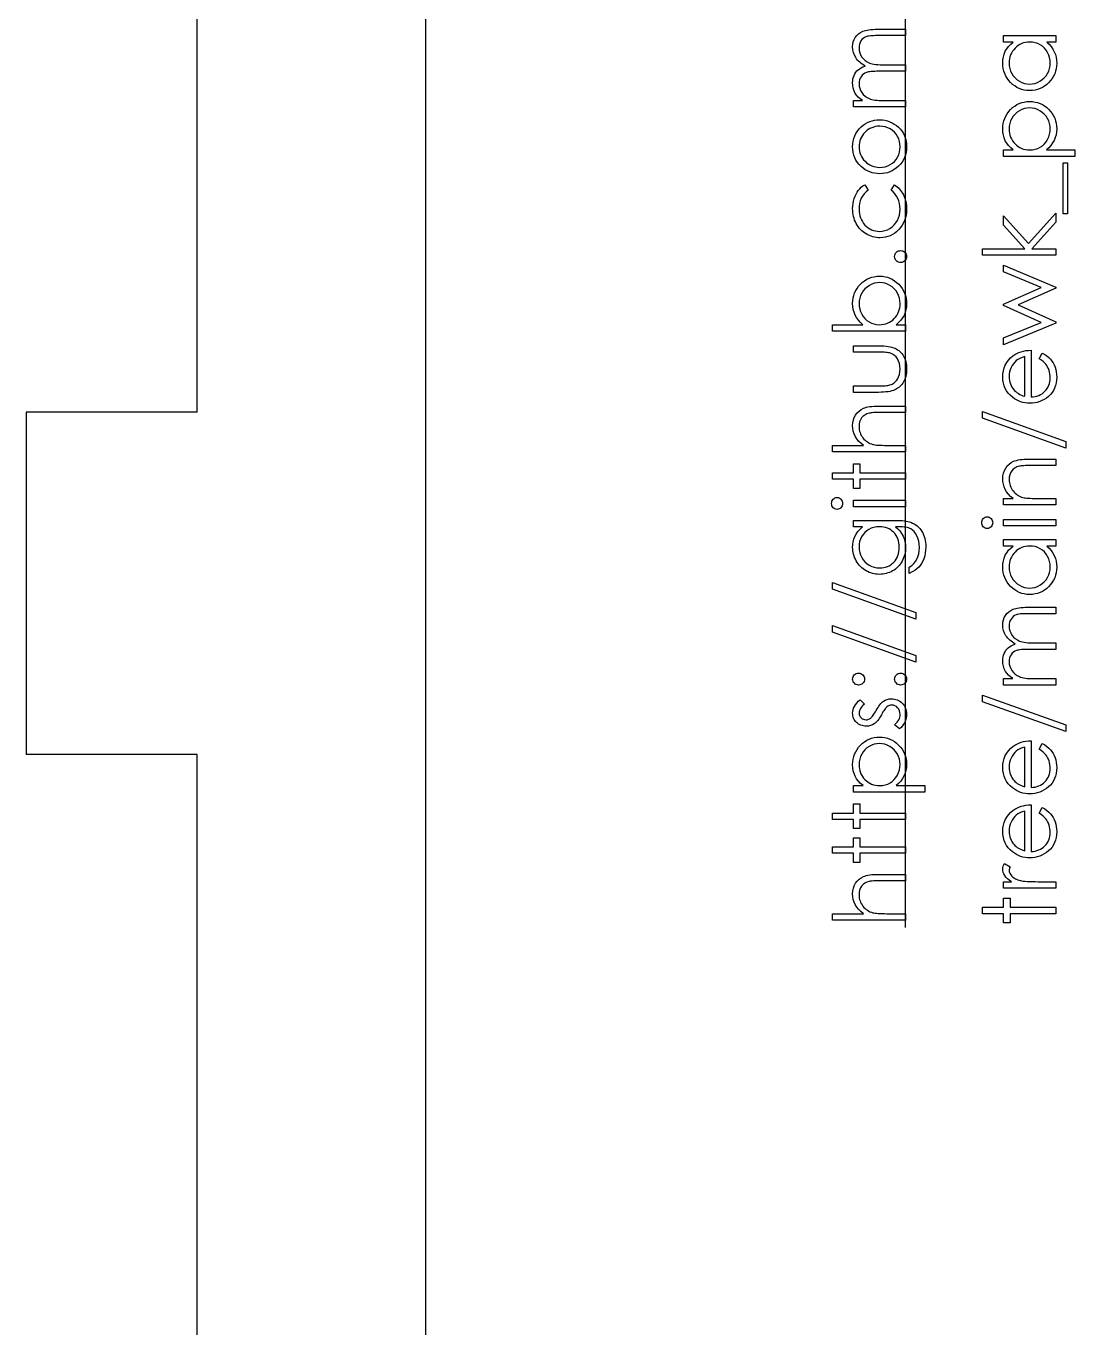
# Model space of a CAD drawing. Header units: millimetres. Extents: x -514 to -64, y 104 to 492.
# Drawn here: x -453.05 to -416.28, y 150.02 to 195.64 of the extents above; entities that cross this region are included whole.
import ezdxf

# ---------------------------------------------------------------- set-up
doc = ezdxf.new("R2010")
doc.units = ezdxf.units.MM

msp = doc.modelspace()

# ---------------------------------------------------------------- linework, layer by layer
at = {"color": 7, "linetype": 'Continuous', "lineweight": 25}
for p, q in [((-439.053, 364.395), (-439.053, 104.395)), ((-447.053, 182.109), (-447.053, 208.966)), ((-447.053, 182.109), (-453.053, 182.109)), ((-453.053, 182.109), (-453.053, 170.109)), ((-447.053, 170.109), (-453.053, 170.109)), ((-447.053, 143.252), (-447.053, 170.109))]:
    msp.add_line(p, q, dxfattribs=at)
at = {"color": 7, "linetype": 'Continuous'}
msp.add_line((-422.218, 164.056), (-422.218, 293.248), dxfattribs=at)
at = {"color": 7, "linetype": 'Continuous', "flags": 128}
for points in [[(-424.045, 192.806), (-424.045, 193.03), (-424.045, 193.03), (-423.728, 193.03), (-423.728, 193.03), (-423.81, 193.092), (-423.88, 193.155), (-423.938, 193.219), (-423.985, 193.283), (-423.985, 193.283), (-424.025, 193.374), (-424.054, 193.467), (-424.071, 193.562), (-424.077, 193.66), (-424.077, 193.66), (-424.074, 193.726), (-424.064, 193.79), (-424.048, 193.853), (-424.025, 193.913), (-423.996, 193.971), (-423.964, 194.023), (-423.927, 194.069), (-423.885, 194.11), (-423.837, 194.146), (-423.779, 194.181), (-423.713, 194.212), (-423.636, 194.241), (-423.636, 194.241), (-423.689, 194.272), (-423.738, 194.304), (-423.784, 194.338), (-423.826, 194.373), (-423.866, 194.411), (-423.902, 194.45), (-423.936, 194.491), (-423.965, 194.534), (-424.014, 194.623), (-424.049, 194.716), (-424.07, 194.812), (-424.077, 194.912), (-424.077, 194.912), (-424.071, 195.003), (-424.054, 195.089), (-424.024, 195.17), (-423.983, 195.245), (-423.931, 195.313), (-423.869, 195.371), (-423.798, 195.42), (-423.718, 195.46), (-423.673, 195.476), (-423.622, 195.49), (-423.566, 195.503), (-423.505, 195.513), (-423.439, 195.52), (-423.367, 195.526), (-423.29, 195.529), (-423.208, 195.53), (-423.208, 195.53), (-422.218, 195.53), (-422.218, 195.53), (-422.218, 195.306), (-422.218, 195.306), (-423.209, 195.306), (-423.209, 195.306), (-423.279, 195.305), (-423.344, 195.303), (-423.402, 195.3), (-423.455, 195.295), (-423.503, 195.289), (-423.544, 195.282), (-423.58, 195.273), (-423.611, 195.263), (-423.663, 195.238), (-423.709, 195.206), (-423.75, 195.165), (-423.786, 195.118), (-423.815, 195.064), (-423.836, 195.005), (-423.849, 194.942), (-423.853, 194.873), (-423.853, 194.873), (-423.846, 194.788), (-423.828, 194.707), (-423.796, 194.63), (-423.753, 194.556), (-423.699, 194.489), (-423.636, 194.432), (-423.565, 194.384), (-423.486, 194.346), (-423.441, 194.331), (-423.389, 194.317), (-423.33, 194.306), (-423.263, 194.297), (-423.19, 194.29), (-423.11, 194.284), (-423.023, 194.281), (-422.929, 194.28), (-422.929, 194.28), (-422.218, 194.28), (-422.218, 194.28), (-422.218, 194.056), (-422.218, 194.056), (-423.147, 194.056), (-423.147, 194.056), (-423.226, 194.055), (-423.299, 194.053), (-423.364, 194.05), (-423.423, 194.045), (-423.476, 194.039), (-423.521, 194.032), (-423.561, 194.024), (-423.593, 194.014), (-423.65, 193.989), (-423.7, 193.957), (-423.744, 193.916), (-423.782, 193.868), (-423.813, 193.814), (-423.835, 193.754), (-423.848, 193.69), (-423.853, 193.621), (-423.853, 193.621), (-423.847, 193.54), (-423.828, 193.461), (-423.798, 193.385), (-423.755, 193.312), (-423.702, 193.245), (-423.641, 193.187), (-423.571, 193.138), (-423.493, 193.099), (-423.449, 193.083), (-423.399, 193.069), (-423.344, 193.057), (-423.283, 193.048), (-423.218, 193.04), (-423.146, 193.035), (-423.07, 193.031), (-422.987, 193.03), (-422.987, 193.03), (-422.218, 193.03), (-422.218, 193.03), (-422.218, 192.806), (-422.218, 192.806), (-424.045, 192.806)], [(-418.782, 195.306), (-416.955, 195.306), (-416.955, 195.306), (-416.955, 195.081), (-416.955, 195.081), (-417.271, 195.081), (-417.271, 195.081), (-417.187, 195.004), (-417.115, 194.922), (-417.055, 194.835), (-417.007, 194.744), (-416.97, 194.648), (-416.944, 194.548), (-416.928, 194.444), (-416.923, 194.335), (-416.923, 194.335), (-416.928, 194.238), (-416.941, 194.145), (-416.962, 194.056), (-416.993, 193.97), (-417.032, 193.887), (-417.079, 193.808), (-417.135, 193.733), (-417.2, 193.662), (-417.271, 193.596), (-417.346, 193.539), (-417.425, 193.492), (-417.507, 193.452), (-417.593, 193.422), (-417.683, 193.4), (-417.777, 193.387), (-417.874, 193.383), (-417.874, 193.383), (-417.969, 193.387), (-418.061, 193.4), (-418.149, 193.422), (-418.235, 193.453), (-418.316, 193.493), (-418.393, 193.541), (-418.468, 193.598), (-418.538, 193.664), (-418.603, 193.736), (-418.659, 193.812), (-418.707, 193.891), (-418.745, 193.975), (-418.776, 194.061), (-418.797, 194.151), (-418.81, 194.245), (-418.814, 194.342), (-418.814, 194.342), (-418.809, 194.454), (-418.792, 194.56), (-418.764, 194.661), (-418.726, 194.756), (-418.675, 194.845), (-418.611, 194.93), (-418.534, 195.008), (-418.444, 195.081), (-418.444, 195.081), (-418.782, 195.081), (-418.782, 195.081), (-418.782, 195.306)], [(-418.59, 194.345), (-418.584, 194.247), (-418.567, 194.153), (-418.537, 194.063), (-418.496, 193.976), (-418.444, 193.896), (-418.383, 193.824), (-418.312, 193.761), (-418.231, 193.707), (-418.145, 193.663), (-418.056, 193.632), (-417.965, 193.613), (-417.871, 193.607), (-417.871, 193.607), (-417.778, 193.613), (-417.687, 193.632), (-417.598, 193.664), (-417.511, 193.708), (-417.43, 193.763), (-417.358, 193.826), (-417.296, 193.898), (-417.243, 193.979), (-417.201, 194.065), (-417.172, 194.155), (-417.154, 194.248), (-417.148, 194.343), (-417.148, 194.343), (-417.154, 194.44), (-417.171, 194.535), (-417.201, 194.627), (-417.243, 194.716), (-417.294, 194.798), (-417.355, 194.872), (-417.423, 194.934), (-417.5, 194.986), (-417.583, 195.028), (-417.672, 195.058), (-417.766, 195.075), (-417.865, 195.081), (-417.865, 195.081), (-417.941, 195.078), (-418.013, 195.068), (-418.083, 195.051), (-418.149, 195.028), (-418.212, 194.998), (-418.272, 194.962), (-418.329, 194.919), (-418.382, 194.868), (-418.431, 194.814), (-418.473, 194.756), (-418.509, 194.695), (-418.538, 194.632), (-418.561, 194.565), (-418.577, 194.494), (-418.587, 194.421), (-418.59, 194.345)], [(-418.782, 191.075), (-418.782, 191.299), (-418.782, 191.299), (-418.444, 191.299), (-418.444, 191.299), (-418.534, 191.373), (-418.611, 191.452), (-418.675, 191.536), (-418.726, 191.625), (-418.764, 191.72), (-418.792, 191.821), (-418.809, 191.926), (-418.814, 192.037), (-418.814, 192.037), (-418.81, 192.135), (-418.797, 192.229), (-418.776, 192.319), (-418.745, 192.406), (-418.707, 192.489), (-418.659, 192.568), (-418.603, 192.644), (-418.538, 192.716), (-418.468, 192.782), (-418.393, 192.839), (-418.316, 192.888), (-418.235, 192.927), (-418.149, 192.958), (-418.061, 192.98), (-417.969, 192.993), (-417.874, 192.998), (-417.874, 192.998), (-417.777, 192.993), (-417.683, 192.98), (-417.593, 192.959), (-417.507, 192.928), (-417.425, 192.889), (-417.346, 192.841), (-417.271, 192.784), (-417.2, 192.719), (-417.135, 192.647), (-417.079, 192.572), (-417.032, 192.493), (-416.993, 192.411), (-416.962, 192.324), (-416.941, 192.235), (-416.928, 192.141), (-416.923, 192.044), (-416.923, 192.044), (-416.929, 191.936), (-416.946, 191.831), (-416.974, 191.731), (-417.015, 191.636), (-417.066, 191.545), (-417.128, 191.459), (-417.202, 191.377), (-417.286, 191.299), (-417.286, 191.299), (-416.282, 191.299), (-416.282, 191.299), (-416.282, 191.075), (-416.282, 191.075), (-418.782, 191.075)], [(-418.59, 192.035), (-418.587, 191.959), (-418.577, 191.886), (-418.561, 191.816), (-418.538, 191.749), (-418.509, 191.685), (-418.473, 191.624), (-418.431, 191.566), (-418.382, 191.512), (-418.329, 191.462), (-418.272, 191.419), (-418.212, 191.382), (-418.149, 191.352), (-418.083, 191.329), (-418.013, 191.313), (-417.941, 191.303), (-417.865, 191.299), (-417.865, 191.299), (-417.766, 191.305), (-417.672, 191.323), (-417.583, 191.352), (-417.5, 191.394), (-417.423, 191.447), (-417.355, 191.51), (-417.294, 191.583), (-417.243, 191.666), (-417.201, 191.756), (-417.171, 191.848), (-417.154, 191.942), (-417.148, 192.039), (-417.148, 192.039), (-417.154, 192.134), (-417.172, 192.226), (-417.201, 192.316), (-417.243, 192.402), (-417.296, 192.483), (-417.358, 192.555), (-417.43, 192.618), (-417.511, 192.672), (-417.598, 192.717), (-417.687, 192.749), (-417.778, 192.767), (-417.871, 192.774), (-417.871, 192.774), (-417.965, 192.768), (-418.056, 192.749), (-418.145, 192.718), (-418.231, 192.673), (-418.312, 192.619), (-418.383, 192.556), (-418.444, 192.485), (-418.496, 192.405), (-418.537, 192.318), (-418.567, 192.228), (-418.584, 192.134), (-418.59, 192.035)], [(-424.077, 191.412), (-424.073, 191.515), (-424.058, 191.613), (-424.035, 191.706), (-424.002, 191.796), (-423.96, 191.88), (-423.908, 191.96), (-423.847, 192.035), (-423.776, 192.107), (-423.776, 192.107), (-423.706, 192.165), (-423.633, 192.216), (-423.556, 192.259), (-423.477, 192.294), (-423.394, 192.322), (-423.308, 192.341), (-423.219, 192.353), (-423.127, 192.357), (-423.127, 192.357), (-423.034, 192.353), (-422.944, 192.34), (-422.858, 192.32), (-422.774, 192.291), (-422.693, 192.254), (-422.615, 192.208), (-422.54, 192.155), (-422.468, 192.093), (-422.402, 192.024), (-422.345, 191.951), (-422.296, 191.873), (-422.257, 191.791), (-422.226, 191.703), (-422.204, 191.611), (-422.191, 191.514), (-422.186, 191.412), (-422.186, 191.412), (-422.191, 191.31), (-422.204, 191.213), (-422.226, 191.121), (-422.257, 191.033), (-422.296, 190.95), (-422.345, 190.872), (-422.402, 190.799), (-422.468, 190.73), (-422.54, 190.668), (-422.615, 190.615), (-422.693, 190.569), (-422.774, 190.532), (-422.858, 190.503), (-422.944, 190.482), (-423.034, 190.47), (-423.127, 190.466), (-423.127, 190.466), (-423.218, 190.47), (-423.308, 190.481), (-423.393, 190.501), (-423.475, 190.529), (-423.555, 190.564), (-423.632, 190.607), (-423.705, 190.658), (-423.775, 190.716), (-423.775, 190.716), (-423.846, 190.787), (-423.907, 190.863), (-423.959, 190.943), (-424.002, 191.028), (-424.035, 191.117), (-424.058, 191.211), (-424.073, 191.31), (-424.077, 191.412)], [(-423.853, 191.411), (-423.849, 191.339), (-423.839, 191.269), (-423.823, 191.201), (-423.8, 191.137), (-423.77, 191.074), (-423.733, 191.014), (-423.69, 190.957), (-423.64, 190.903), (-423.585, 190.853), (-423.528, 190.81), (-423.468, 190.773), (-423.405, 190.743), (-423.339, 190.72), (-423.27, 190.704), (-423.199, 190.694), (-423.125, 190.69), (-423.125, 190.69), (-423.03, 190.696), (-422.937, 190.714), (-422.848, 190.745), (-422.762, 190.787), (-422.683, 190.84), (-422.613, 190.901), (-422.553, 190.971), (-422.502, 191.049), (-422.462, 191.134), (-422.434, 191.222), (-422.416, 191.315), (-422.411, 191.411), (-422.411, 191.411), (-422.416, 191.508), (-422.434, 191.601), (-422.462, 191.689), (-422.502, 191.774), (-422.553, 191.852), (-422.613, 191.922), (-422.683, 191.983), (-422.762, 192.035), (-422.848, 192.078), (-422.937, 192.109), (-423.03, 192.127), (-423.125, 192.133), (-423.125, 192.133), (-423.199, 192.129), (-423.27, 192.119), (-423.339, 192.103), (-423.405, 192.08), (-423.468, 192.049), (-423.528, 192.012), (-423.585, 191.969), (-423.64, 191.919), (-423.69, 191.865), (-423.733, 191.808), (-423.77, 191.748), (-423.8, 191.686), (-423.823, 191.621), (-423.839, 191.554), (-423.849, 191.484), (-423.853, 191.411)], [(-416.699, 189.056), (-416.699, 190.851), (-416.699, 190.851), (-416.539, 190.851), (-416.539, 190.851), (-416.539, 189.056), (-416.539, 189.056), (-416.699, 189.056)], [(-423.649, 190.081), (-423.532, 189.894), (-423.532, 189.894), (-423.607, 189.83), (-423.673, 189.76), (-423.728, 189.686), (-423.773, 189.606), (-423.808, 189.519), (-423.833, 189.428), (-423.848, 189.331), (-423.853, 189.228), (-423.853, 189.228), (-423.849, 189.146), (-423.84, 189.067), (-423.823, 188.992), (-423.801, 188.92), (-423.771, 188.852), (-423.735, 188.788), (-423.693, 188.727), (-423.644, 188.669), (-423.59, 188.617), (-423.534, 188.572), (-423.475, 188.533), (-423.413, 188.502), (-423.348, 188.478), (-423.28, 188.461), (-423.21, 188.45), (-423.137, 188.447), (-423.137, 188.447), (-423.041, 188.453), (-422.948, 188.472), (-422.858, 188.504), (-422.771, 188.549), (-422.691, 188.605), (-422.619, 188.671), (-422.557, 188.745), (-422.505, 188.83), (-422.464, 188.922), (-422.434, 189.019), (-422.417, 189.122), (-422.411, 189.23), (-422.411, 189.23), (-422.416, 189.329), (-422.431, 189.424), (-422.456, 189.513), (-422.491, 189.599), (-422.536, 189.68), (-422.591, 189.755), (-422.656, 189.827), (-422.731, 189.894), (-422.731, 189.894), (-422.608, 190.081), (-422.608, 190.081), (-422.559, 190.047), (-422.513, 190.01), (-422.47, 189.97), (-422.43, 189.928), (-422.393, 189.883), (-422.358, 189.834), (-422.326, 189.783), (-422.297, 189.729), (-422.271, 189.673), (-422.248, 189.615), (-422.229, 189.555), (-422.214, 189.493), (-422.202, 189.43), (-422.193, 189.364), (-422.188, 189.296), (-422.186, 189.226), (-422.186, 189.226), (-422.19, 189.12), (-422.203, 189.019), (-422.224, 188.922), (-422.254, 188.83), (-422.292, 188.743), (-422.339, 188.66), (-422.394, 188.581), (-422.458, 188.508), (-422.527, 188.441), (-422.6, 188.383), (-422.678, 188.334), (-422.758, 188.294), (-422.842, 188.262), (-422.93, 188.24), (-423.022, 188.227), (-423.117, 188.222), (-423.117, 188.222), (-423.181, 188.224), (-423.245, 188.231), (-423.308, 188.241), (-423.369, 188.256), (-423.429, 188.274), (-423.488, 188.297), (-423.545, 188.325), (-423.602, 188.356), (-423.657, 188.391), (-423.708, 188.429), (-423.756, 188.47), (-423.801, 188.514), (-423.843, 188.561), (-423.882, 188.612), (-423.918, 188.666), (-423.952, 188.723), (-423.981, 188.782), (-424.007, 188.843), (-424.028, 188.905), (-424.046, 188.97), (-424.06, 189.036), (-424.069, 189.104), (-424.075, 189.173), (-424.077, 189.245), (-424.077, 189.245), (-424.074, 189.335), (-424.063, 189.423), (-424.046, 189.51), (-424.022, 189.595), (-423.992, 189.676), (-423.958, 189.751), (-423.919, 189.819), (-423.877, 189.882), (-423.829, 189.938), (-423.775, 189.99), (-423.715, 190.038), (-423.649, 190.081)], [(-419.519, 187.613), (-419.52, 187.838), (-419.52, 187.838), (-418.037, 187.838), (-418.037, 187.838), (-418.782, 188.669), (-418.782, 188.669), (-418.782, 188.992), (-418.782, 188.992), (-417.917, 188.027), (-417.917, 188.027), (-416.955, 189.088), (-416.955, 189.088), (-416.955, 188.766), (-416.955, 188.766), (-417.797, 187.838), (-417.797, 187.838), (-416.955, 187.838), (-416.955, 187.838), (-416.955, 187.613), (-416.955, 187.613), (-419.52, 187.613)], [(-422.603, 187.565), (-422.599, 187.607), (-422.588, 187.645), (-422.569, 187.68), (-422.542, 187.713), (-422.51, 187.739), (-422.475, 187.759), (-422.437, 187.77), (-422.395, 187.774), (-422.395, 187.774), (-422.353, 187.77), (-422.315, 187.759), (-422.28, 187.739), (-422.248, 187.713), (-422.221, 187.68), (-422.202, 187.645), (-422.19, 187.607), (-422.186, 187.565), (-422.186, 187.565), (-422.19, 187.524), (-422.202, 187.486), (-422.221, 187.45), (-422.248, 187.418), (-422.28, 187.392), (-422.315, 187.373), (-422.353, 187.361), (-422.395, 187.357), (-422.395, 187.357), (-422.437, 187.361), (-422.475, 187.373), (-422.51, 187.392), (-422.542, 187.418), (-422.569, 187.45), (-422.588, 187.486), (-422.599, 187.524), (-422.603, 187.565)], [(-418.782, 184.472), (-418.782, 184.713), (-418.782, 184.713), (-417.468, 185.258), (-417.468, 185.258), (-418.782, 185.854), (-418.782, 185.854), (-418.782, 185.892), (-418.782, 185.892), (-417.468, 186.476), (-417.468, 186.476), (-418.782, 187.025), (-418.782, 187.025), (-418.782, 187.261), (-418.782, 187.261), (-416.955, 186.497), (-416.955, 186.497), (-416.955, 186.451), (-416.955, 186.451), (-418.27, 185.867), (-418.27, 185.867), (-416.955, 185.271), (-416.955, 185.271), (-416.955, 185.229), (-416.955, 185.229), (-418.782, 184.472)], [(-422.218, 184.953), (-424.782, 184.953), (-424.782, 184.953), (-424.782, 185.177), (-424.782, 185.177), (-423.714, 185.177), (-423.714, 185.177), (-423.799, 185.255), (-423.873, 185.337), (-423.936, 185.423), (-423.987, 185.514), (-424.026, 185.61), (-424.055, 185.709), (-424.072, 185.814), (-424.077, 185.923), (-424.077, 185.923), (-424.073, 186.019), (-424.06, 186.113), (-424.038, 186.203), (-424.008, 186.289), (-423.969, 186.371), (-423.921, 186.45), (-423.865, 186.525), (-423.8, 186.597), (-423.729, 186.662), (-423.655, 186.719), (-423.576, 186.767), (-423.494, 186.807), (-423.408, 186.837), (-423.319, 186.859), (-423.225, 186.872), (-423.128, 186.876), (-423.128, 186.876), (-423.033, 186.872), (-422.94, 186.859), (-422.852, 186.837), (-422.767, 186.806), (-422.685, 186.766), (-422.607, 186.717), (-422.533, 186.66), (-422.462, 186.594), (-422.398, 186.522), (-422.341, 186.446), (-422.294, 186.367), (-422.255, 186.284), (-422.225, 186.197), (-422.203, 186.107), (-422.191, 186.013), (-422.186, 185.916), (-422.186, 185.916), (-422.192, 185.804), (-422.208, 185.699), (-422.236, 185.599), (-422.275, 185.504), (-422.325, 185.414), (-422.39, 185.33), (-422.466, 185.251), (-422.556, 185.177), (-422.556, 185.177), (-422.218, 185.177), (-422.218, 185.177), (-422.218, 184.953)], [(-422.41, 185.914), (-422.417, 186.012), (-422.434, 186.106), (-422.464, 186.196), (-422.505, 186.283), (-422.556, 186.363), (-422.618, 186.435), (-422.689, 186.498), (-422.769, 186.552), (-422.855, 186.596), (-422.944, 186.627), (-423.035, 186.646), (-423.128, 186.652), (-423.128, 186.652), (-423.222, 186.645), (-423.314, 186.627), (-423.403, 186.595), (-423.49, 186.551), (-423.571, 186.496), (-423.643, 186.433), (-423.705, 186.361), (-423.757, 186.28), (-423.799, 186.194), (-423.829, 186.104), (-423.847, 186.012), (-423.853, 185.917), (-423.853, 185.917), (-423.847, 185.82), (-423.829, 185.726), (-423.799, 185.634), (-423.757, 185.544), (-423.705, 185.461), (-423.645, 185.388), (-423.576, 185.325), (-423.5, 185.272), (-423.416, 185.231), (-423.328, 185.201), (-423.234, 185.184), (-423.135, 185.177), (-423.135, 185.177), (-423.06, 185.181), (-422.987, 185.191), (-422.917, 185.208), (-422.851, 185.231), (-422.788, 185.261), (-422.729, 185.297), (-422.672, 185.34), (-422.618, 185.39), (-422.57, 185.444), (-422.527, 185.503), (-422.492, 185.563), (-422.463, 185.627), (-422.44, 185.694), (-422.424, 185.764), (-422.414, 185.838), (-422.411, 185.914)], [(-424.045, 182.806), (-424.045, 183.03), (-424.045, 183.03), (-423.198, 183.03), (-423.198, 183.03), (-423.123, 183.031), (-423.055, 183.032), (-422.993, 183.035), (-422.936, 183.039), (-422.886, 183.044), (-422.841, 183.05), (-422.803, 183.057), (-422.771, 183.066), (-422.771, 183.066), (-422.73, 183.081), (-422.692, 183.098), (-422.655, 183.119), (-422.621, 183.143), (-422.589, 183.17), (-422.56, 183.2), (-422.532, 183.232), (-422.507, 183.268), (-422.465, 183.347), (-422.435, 183.433), (-422.417, 183.526), (-422.411, 183.627), (-422.411, 183.627), (-422.417, 183.727), (-422.434, 183.819), (-422.464, 183.903), (-422.505, 183.979), (-422.555, 184.046), (-422.614, 184.101), (-422.68, 184.146), (-422.753, 184.179), (-422.753, 184.179), (-422.783, 184.187), (-422.82, 184.195), (-422.864, 184.201), (-422.916, 184.207), (-422.976, 184.211), (-423.043, 184.213), (-423.117, 184.215), (-423.198, 184.216), (-423.198, 184.216), (-424.045, 184.216), (-424.045, 184.216), (-424.045, 184.44), (-424.045, 184.44), (-423.156, 184.44), (-423.156, 184.44), (-423.065, 184.439), (-422.98, 184.435), (-422.9, 184.428), (-422.827, 184.418), (-422.759, 184.405), (-422.698, 184.39), (-422.641, 184.371), (-422.591, 184.35), (-422.545, 184.326), (-422.501, 184.3), (-422.46, 184.27), (-422.422, 184.237), (-422.386, 184.202), (-422.352, 184.164), (-422.322, 184.123), (-422.294, 184.079), (-422.269, 184.032), (-422.247, 183.983), (-422.228, 183.93), (-422.213, 183.875), (-422.201, 183.816), (-422.193, 183.755), (-422.188, 183.692), (-422.186, 183.625), (-422.186, 183.625), (-422.188, 183.558), (-422.193, 183.494), (-422.201, 183.433), (-422.213, 183.374), (-422.228, 183.319), (-422.247, 183.266), (-422.269, 183.216), (-422.294, 183.169), (-422.322, 183.125), (-422.353, 183.083), (-422.386, 183.045), (-422.422, 183.009), (-422.461, 182.976), (-422.503, 182.947), (-422.547, 182.92), (-422.593, 182.896), (-422.644, 182.875), (-422.702, 182.856), (-422.765, 182.841), (-422.834, 182.828), (-422.91, 182.818), (-422.991, 182.811), (-423.079, 182.807), (-423.172, 182.806), (-423.172, 182.806), (-424.045, 182.806)], [(-417.532, 183.985), (-417.428, 184.184), (-417.428, 184.184), (-417.344, 184.135), (-417.269, 184.082), (-417.202, 184.026), (-417.144, 183.966), (-417.093, 183.902), (-417.049, 183.835), (-417.011, 183.764), (-416.98, 183.689), (-416.955, 183.609), (-416.937, 183.524), (-416.927, 183.435), (-416.923, 183.34), (-416.923, 183.34), (-416.928, 183.235), (-416.941, 183.136), (-416.964, 183.043), (-416.996, 182.955), (-417.036, 182.874), (-417.086, 182.798), (-417.144, 182.728), (-417.212, 182.664), (-417.285, 182.607), (-417.361, 182.558), (-417.439, 182.516), (-417.519, 182.482), (-417.602, 182.455), (-417.687, 182.436), (-417.774, 182.425), (-417.864, 182.421), (-417.864, 182.421), (-417.948, 182.425), (-418.03, 182.434), (-418.11, 182.451), (-418.187, 182.474), (-418.263, 182.503), (-418.335, 182.539), (-418.406, 182.582), (-418.474, 182.631), (-418.474, 182.631), (-418.554, 182.701), (-418.623, 182.776), (-418.681, 182.857), (-418.729, 182.943), (-418.766, 183.036), (-418.793, 183.133), (-418.809, 183.236), (-418.814, 183.346), (-418.814, 183.346), (-418.809, 183.458), (-418.792, 183.564), (-418.764, 183.665), (-418.724, 183.76), (-418.674, 183.849), (-418.612, 183.932), (-418.539, 184.01), (-418.455, 184.081), (-418.455, 184.081), (-418.389, 184.127), (-418.32, 184.167), (-418.247, 184.201), (-418.169, 184.228), (-418.088, 184.251), (-418.003, 184.267), (-417.914, 184.276), (-417.821, 184.28), (-417.821, 184.28), (-417.821, 182.645), (-417.821, 182.645), (-417.749, 182.65), (-417.68, 182.66), (-417.614, 182.676), (-417.552, 182.698), (-417.493, 182.725), (-417.438, 182.758), (-417.386, 182.797), (-417.337, 182.842), (-417.292, 182.891), (-417.254, 182.942), (-417.221, 182.997), (-417.195, 183.055), (-417.174, 183.115), (-417.16, 183.178), (-417.151, 183.243), (-417.148, 183.312), (-417.148, 183.312), (-417.15, 183.379), (-417.158, 183.445), (-417.172, 183.51), (-417.191, 183.574), (-417.214, 183.636), (-417.24, 183.692), (-417.27, 183.744), (-417.304, 183.791), (-417.345, 183.836), (-417.396, 183.884), (-417.459, 183.934), (-417.532, 183.985)], [(-418.045, 184.056), (-418.134, 184.029), (-418.212, 183.997), (-418.283, 183.959), (-418.343, 183.916), (-418.396, 183.867), (-418.443, 183.81), (-418.485, 183.746), (-418.522, 183.674), (-418.552, 183.598), (-418.573, 183.519), (-418.586, 183.439), (-418.59, 183.357), (-418.59, 183.357), (-418.588, 183.29), (-418.58, 183.225), (-418.566, 183.162), (-418.547, 183.103), (-418.523, 183.045), (-418.494, 182.989), (-418.459, 182.937), (-418.419, 182.886), (-418.419, 182.886), (-418.386, 182.851), (-418.349, 182.819), (-418.308, 182.788), (-418.263, 182.76), (-418.214, 182.734), (-418.162, 182.71), (-418.106, 182.689), (-418.045, 182.669), (-418.045, 182.669), (-418.045, 184.056)], [(-424.782, 180.722), (-424.782, 180.947), (-424.782, 180.947), (-423.7, 180.947), (-423.7, 180.947), (-423.789, 181.021), (-423.865, 181.099), (-423.931, 181.18), (-423.984, 181.265), (-424.025, 181.354), (-424.054, 181.447), (-424.071, 181.542), (-424.077, 181.642), (-424.077, 181.642), (-424.071, 181.743), (-424.051, 181.838), (-424.019, 181.927), (-423.974, 182.01), (-423.918, 182.086), (-423.853, 182.151), (-423.779, 182.205), (-423.697, 182.248), (-423.65, 182.266), (-423.597, 182.282), (-423.538, 182.295), (-423.473, 182.306), (-423.402, 182.314), (-423.325, 182.32), (-423.241, 182.324), (-423.151, 182.325), (-423.151, 182.325), (-422.218, 182.325), (-422.218, 182.325), (-422.218, 182.101), (-422.218, 182.101), (-423.078, 182.101), (-423.078, 182.101), (-423.152, 182.1), (-423.22, 182.099), (-423.282, 182.097), (-423.337, 182.094), (-423.386, 182.091), (-423.428, 182.086), (-423.464, 182.081), (-423.493, 182.075), (-423.493, 182.075), (-423.577, 182.047), (-423.65, 182.011), (-423.712, 181.966), (-423.763, 181.912), (-423.802, 181.848), (-423.83, 181.776), (-423.847, 181.693), (-423.853, 181.602), (-423.853, 181.602), (-423.851, 181.548), (-423.844, 181.496), (-423.833, 181.444), (-423.818, 181.394), (-423.798, 181.346), (-423.775, 181.299), (-423.746, 181.254), (-423.714, 181.21), (-423.678, 181.168), (-423.64, 181.131), (-423.6, 181.096), (-423.558, 181.066), (-423.514, 181.039), (-423.468, 181.016), (-423.419, 180.997), (-423.369, 180.981), (-423.369, 180.981), (-423.333, 180.973), (-423.289, 180.966), (-423.238, 180.96), (-423.18, 180.955), (-423.116, 180.952), (-423.044, 180.949), (-422.965, 180.947), (-422.879, 180.947), (-422.879, 180.947), (-422.218, 180.947), (-422.218, 180.947), (-422.218, 180.722), (-422.218, 180.722), (-424.782, 180.722)], [(-419.519, 182.133), (-416.603, 181.087), (-416.603, 181.087), (-416.603, 180.851), (-416.603, 180.851), (-419.52, 181.896), (-419.52, 181.896), (-419.52, 182.133)], [(-424.782, 179.761), (-424.782, 179.985), (-424.782, 179.985), (-424.045, 179.985), (-424.045, 179.985), (-424.045, 180.306), (-424.045, 180.306), (-423.821, 180.306), (-423.821, 180.306), (-423.821, 179.985), (-423.821, 179.985), (-422.218, 179.985), (-422.218, 179.985), (-422.218, 179.761), (-422.218, 179.761), (-423.821, 179.761), (-423.821, 179.761), (-423.821, 179.44), (-423.821, 179.44), (-424.045, 179.44), (-424.045, 179.44), (-424.045, 179.761), (-424.045, 179.761), (-424.782, 179.761)], [(-418.782, 178.863), (-418.782, 179.088), (-418.782, 179.088), (-418.453, 179.088), (-418.453, 179.088), (-418.541, 179.161), (-418.616, 179.238), (-418.679, 179.32), (-418.728, 179.405), (-418.766, 179.493), (-418.793, 179.586), (-418.809, 179.683), (-418.814, 179.783), (-418.814, 179.783), (-418.808, 179.884), (-418.788, 179.979), (-418.756, 180.068), (-418.711, 180.151), (-418.655, 180.227), (-418.59, 180.292), (-418.516, 180.346), (-418.433, 180.389), (-418.386, 180.407), (-418.334, 180.423), (-418.275, 180.436), (-418.209, 180.447), (-418.138, 180.455), (-418.061, 180.461), (-417.978, 180.465), (-417.888, 180.466), (-417.888, 180.466), (-416.955, 180.466), (-416.955, 180.466), (-416.955, 180.242), (-416.955, 180.242), (-417.815, 180.242), (-417.815, 180.242), (-417.889, 180.241), (-417.958, 180.24), (-418.019, 180.238), (-418.074, 180.235), (-418.123, 180.231), (-418.165, 180.227), (-418.201, 180.221), (-418.23, 180.215), (-418.23, 180.215), (-418.315, 180.19), (-418.387, 180.154), (-418.449, 180.109), (-418.5, 180.054), (-418.539, 179.99), (-418.568, 179.917), (-418.585, 179.835), (-418.59, 179.744), (-418.59, 179.744), (-418.588, 179.69), (-418.582, 179.637), (-418.571, 179.586), (-418.555, 179.536), (-418.535, 179.487), (-418.512, 179.44), (-418.483, 179.395), (-418.451, 179.351), (-418.415, 179.309), (-418.377, 179.272), (-418.337, 179.237), (-418.295, 179.207), (-418.251, 179.18), (-418.205, 179.157), (-418.156, 179.138), (-418.106, 179.122), (-418.106, 179.122), (-418.069, 179.114), (-418.025, 179.107), (-417.975, 179.101), (-417.916, 179.096), (-417.852, 179.093), (-417.78, 179.09), (-417.702, 179.088), (-417.616, 179.088), (-417.616, 179.088), (-416.955, 179.088), (-416.955, 179.088), (-416.955, 178.863), (-416.955, 178.863), (-418.782, 178.863)], [(-424.814, 178.91), (-424.811, 178.952), (-424.8, 178.991), (-424.782, 179.026), (-424.758, 179.058), (-424.728, 179.085), (-424.695, 179.104), (-424.66, 179.116), (-424.621, 179.12), (-424.621, 179.12), (-424.584, 179.116), (-424.549, 179.104), (-424.516, 179.085), (-424.486, 179.058), (-424.462, 179.026), (-424.444, 178.991), (-424.433, 178.952), (-424.43, 178.91), (-424.43, 178.91), (-424.433, 178.869), (-424.444, 178.832), (-424.462, 178.796), (-424.486, 178.764), (-424.516, 178.738), (-424.549, 178.719), (-424.584, 178.707), (-424.621, 178.703), (-424.621, 178.703), (-424.66, 178.707), (-424.695, 178.719), (-424.728, 178.738), (-424.758, 178.764), (-424.782, 178.796), (-424.8, 178.832), (-424.811, 178.869), (-424.814, 178.91)], [(-424.045, 178.799), (-424.045, 179.024), (-424.045, 179.024), (-422.218, 179.024), (-422.218, 179.024), (-422.218, 178.799), (-422.218, 178.799), (-424.045, 178.799)], [(-419.551, 178.237), (-419.548, 178.279), (-419.538, 178.318), (-419.52, 178.353), (-419.495, 178.385), (-419.465, 178.412), (-419.432, 178.431), (-419.397, 178.443), (-419.358, 178.447), (-419.358, 178.447), (-419.321, 178.443), (-419.286, 178.431), (-419.253, 178.412), (-419.224, 178.385), (-419.199, 178.353), (-419.181, 178.318), (-419.17, 178.279), (-419.167, 178.237), (-419.167, 178.237), (-419.17, 178.196), (-419.181, 178.159), (-419.199, 178.123), (-419.224, 178.091), (-419.253, 178.065), (-419.286, 178.046), (-419.321, 178.034), (-419.358, 178.03), (-419.358, 178.03), (-419.397, 178.034), (-419.432, 178.046), (-419.465, 178.065), (-419.495, 178.091), (-419.52, 178.123), (-419.538, 178.159), (-419.548, 178.196), (-419.552, 178.237)], [(-424.045, 178.094), (-424.045, 178.319), (-424.045, 178.319), (-422.595, 178.319), (-422.595, 178.319), (-422.503, 178.318), (-422.417, 178.315), (-422.337, 178.309), (-422.264, 178.302), (-422.197, 178.292), (-422.137, 178.281), (-422.083, 178.267), (-422.035, 178.252), (-422.035, 178.252), (-421.974, 178.227), (-421.917, 178.198), (-421.863, 178.165), (-421.813, 178.127), (-421.767, 178.085), (-421.723, 178.04), (-421.684, 177.989), (-421.649, 177.935), (-421.617, 177.877), (-421.589, 177.817), (-421.566, 177.753), (-421.547, 177.687), (-421.532, 177.617), (-421.522, 177.545), (-421.515, 177.47), (-421.513, 177.393), (-421.513, 177.393), (-421.517, 177.279), (-421.53, 177.172), (-421.551, 177.071), (-421.58, 176.975), (-421.617, 176.887), (-421.659, 176.807), (-421.706, 176.736), (-421.76, 176.674), (-421.823, 176.617), (-421.899, 176.562), (-421.988, 176.51), (-422.09, 176.46), (-422.09, 176.46), (-422.09, 176.684), (-422.09, 176.684), (-422.006, 176.74), (-421.934, 176.805), (-421.873, 176.877), (-421.824, 176.957), (-421.786, 177.045), (-421.759, 177.144), (-421.743, 177.252), (-421.738, 177.371), (-421.738, 177.371), (-421.743, 177.488), (-421.759, 177.596), (-421.786, 177.694), (-421.824, 177.783), (-421.87, 177.861), (-421.921, 177.927), (-421.978, 177.98), (-422.041, 178.023), (-422.077, 178.04), (-422.117, 178.054), (-422.163, 178.066), (-422.214, 178.076), (-422.271, 178.084), (-422.333, 178.09), (-422.401, 178.093), (-422.474, 178.094), (-422.474, 178.094), (-422.568, 178.094), (-422.568, 178.094), (-422.489, 178.024), (-422.419, 177.947), (-422.359, 177.862), (-422.309, 177.77), (-422.269, 177.673), (-422.241, 177.573), (-422.224, 177.47), (-422.218, 177.364), (-422.218, 177.364), (-422.22, 177.301), (-422.226, 177.24), (-422.236, 177.179), (-422.249, 177.12), (-422.267, 177.061), (-422.288, 177.003), (-422.313, 176.946), (-422.342, 176.891), (-422.375, 176.837), (-422.41, 176.787), (-422.448, 176.739), (-422.488, 176.694), (-422.531, 176.653), (-422.577, 176.615), (-422.625, 176.58), (-422.677, 176.548), (-422.73, 176.52), (-422.784, 176.496), (-422.84, 176.475), (-422.897, 176.458), (-422.955, 176.445), (-423.015, 176.435), (-423.076, 176.429), (-423.138, 176.427), (-423.138, 176.427), (-423.2, 176.429), (-423.261, 176.436), (-423.322, 176.445), (-423.381, 176.459), (-423.439, 176.477), (-423.496, 176.498), (-423.551, 176.524), (-423.606, 176.553), (-423.66, 176.586), (-423.71, 176.622), (-423.757, 176.661), (-423.801, 176.703), (-423.843, 176.749), (-423.881, 176.797), (-423.917, 176.848), (-423.951, 176.902), (-423.98, 176.958), (-424.006, 177.014), (-424.028, 177.072), (-424.046, 177.13), (-424.059, 177.189), (-424.069, 177.249), (-424.075, 177.31), (-424.077, 177.371), (-424.077, 177.371), (-424.072, 177.472), (-424.058, 177.569), (-424.034, 177.662), (-424, 177.753), (-423.954, 177.84), (-423.892, 177.927), (-423.816, 178.011), (-423.726, 178.094), (-423.726, 178.094), (-424.045, 178.094)], [(-423.853, 177.389), (-423.847, 177.291), (-423.829, 177.196), (-423.799, 177.106), (-423.758, 177.018), (-423.705, 176.937), (-423.644, 176.865), (-423.573, 176.803), (-423.493, 176.749), (-423.407, 176.706), (-423.318, 176.676), (-423.225, 176.658), (-423.129, 176.652), (-423.129, 176.652), (-423.056, 176.655), (-422.987, 176.664), (-422.92, 176.68), (-422.857, 176.702), (-422.797, 176.73), (-422.741, 176.765), (-422.687, 176.806), (-422.637, 176.853), (-422.591, 176.905), (-422.552, 176.961), (-422.519, 177.021), (-422.491, 177.085), (-422.47, 177.152), (-422.455, 177.223), (-422.446, 177.297), (-422.443, 177.376), (-422.443, 177.376), (-422.446, 177.455), (-422.455, 177.53), (-422.47, 177.601), (-422.491, 177.668), (-422.518, 177.731), (-422.551, 177.79), (-422.59, 177.846), (-422.635, 177.897), (-422.686, 177.943), (-422.74, 177.983), (-422.797, 178.017), (-422.858, 178.045), (-422.923, 178.067), (-422.993, 178.082), (-423.065, 178.091), (-423.142, 178.094), (-423.142, 178.094), (-423.241, 178.089), (-423.335, 178.072), (-423.424, 178.043), (-423.507, 178.004), (-423.583, 177.953), (-423.65, 177.894), (-423.71, 177.825), (-423.76, 177.747), (-423.801, 177.662), (-423.83, 177.574), (-423.847, 177.483), (-423.853, 177.389)], [(-418.782, 178.126), (-418.782, 178.351), (-418.782, 178.351), (-416.955, 178.351), (-416.955, 178.351), (-416.955, 178.126), (-416.955, 178.126), (-418.782, 178.126)], [(-418.782, 177.645), (-416.955, 177.645), (-416.955, 177.645), (-416.955, 177.421), (-416.955, 177.421), (-417.271, 177.421), (-417.271, 177.421), (-417.187, 177.343), (-417.115, 177.262), (-417.055, 177.175), (-417.007, 177.084), (-416.97, 176.988), (-416.944, 176.888), (-416.928, 176.784), (-416.923, 176.675), (-416.923, 176.675), (-416.928, 176.578), (-416.941, 176.485), (-416.962, 176.395), (-416.993, 176.309), (-417.032, 176.227), (-417.079, 176.148), (-417.135, 176.073), (-417.2, 176.001), (-417.271, 175.936), (-417.346, 175.879), (-417.425, 175.832), (-417.507, 175.792), (-417.593, 175.761), (-417.683, 175.74), (-417.777, 175.727), (-417.874, 175.722), (-417.874, 175.722), (-417.969, 175.727), (-418.061, 175.74), (-418.149, 175.762), (-418.235, 175.793), (-418.316, 175.833), (-418.393, 175.881), (-418.468, 175.938), (-418.538, 176.004), (-418.603, 176.076), (-418.659, 176.152), (-418.707, 176.231), (-418.745, 176.314), (-418.776, 176.401), (-418.797, 176.491), (-418.81, 176.585), (-418.814, 176.682), (-418.814, 176.682), (-418.809, 176.794), (-418.792, 176.9), (-418.764, 177), (-418.726, 177.096), (-418.675, 177.185), (-418.611, 177.27), (-418.534, 177.348), (-418.444, 177.421), (-418.444, 177.421), (-418.782, 177.421), (-418.782, 177.421), (-418.782, 177.645)], [(-418.59, 176.685), (-418.584, 176.587), (-418.567, 176.493), (-418.537, 176.402), (-418.496, 176.316), (-418.444, 176.236), (-418.383, 176.164), (-418.312, 176.101), (-418.231, 176.046), (-418.145, 176.003), (-418.056, 175.972), (-417.965, 175.953), (-417.871, 175.947), (-417.871, 175.947), (-417.778, 175.953), (-417.687, 175.972), (-417.598, 176.003), (-417.511, 176.047), (-417.43, 176.102), (-417.358, 176.166), (-417.296, 176.238), (-417.243, 176.318), (-417.201, 176.405), (-417.172, 176.495), (-417.154, 176.587), (-417.148, 176.683), (-417.148, 176.683), (-417.154, 176.78), (-417.171, 176.875), (-417.201, 176.966), (-417.243, 177.055), (-417.294, 177.138), (-417.355, 177.211), (-417.423, 177.273), (-417.5, 177.326), (-417.583, 177.367), (-417.672, 177.398), (-417.766, 177.415), (-417.865, 177.421), (-417.865, 177.421), (-417.941, 177.418), (-418.013, 177.408), (-418.083, 177.391), (-418.149, 177.368), (-418.212, 177.338), (-418.272, 177.301), (-418.329, 177.258), (-418.382, 177.208), (-418.431, 177.154), (-418.473, 177.096), (-418.509, 177.035), (-418.538, 176.971), (-418.561, 176.904), (-418.577, 176.834), (-418.587, 176.761), (-418.59, 176.685)], [(-424.782, 176.139), (-421.866, 175.093), (-421.866, 175.093), (-421.866, 174.857), (-421.866, 174.857), (-424.782, 175.903), (-424.782, 175.903), (-424.782, 176.139)], [(-418.782, 172.549), (-418.782, 172.774), (-418.782, 172.774), (-418.465, 172.774), (-418.465, 172.774), (-418.547, 172.836), (-418.617, 172.899), (-418.675, 172.962), (-418.722, 173.027), (-418.722, 173.027), (-418.762, 173.118), (-418.791, 173.211), (-418.808, 173.306), (-418.814, 173.404), (-418.814, 173.404), (-418.811, 173.47), (-418.801, 173.534), (-418.785, 173.596), (-418.762, 173.657), (-418.733, 173.715), (-418.701, 173.766), (-418.664, 173.813), (-418.623, 173.853), (-418.575, 173.89), (-418.516, 173.924), (-418.45, 173.956), (-418.373, 173.985), (-418.373, 173.985), (-418.426, 174.015), (-418.475, 174.047), (-418.521, 174.081), (-418.564, 174.117), (-418.603, 174.154), (-418.64, 174.193), (-418.673, 174.234), (-418.702, 174.278), (-418.751, 174.367), (-418.786, 174.46), (-418.807, 174.555), (-418.814, 174.655), (-418.814, 174.655), (-418.808, 174.747), (-418.791, 174.833), (-418.761, 174.914), (-418.72, 174.989), (-418.668, 175.056), (-418.606, 175.115), (-418.535, 175.164), (-418.455, 175.204), (-418.41, 175.22), (-418.359, 175.234), (-418.303, 175.246), (-418.242, 175.256), (-418.176, 175.264), (-418.104, 175.269), (-418.027, 175.273), (-417.945, 175.274), (-417.945, 175.274), (-416.955, 175.274), (-416.955, 175.274), (-416.955, 175.049), (-416.955, 175.049), (-417.946, 175.049), (-417.946, 175.049), (-418.016, 175.049), (-418.081, 175.047), (-418.139, 175.043), (-418.192, 175.039), (-418.24, 175.033), (-418.282, 175.025), (-418.318, 175.017), (-418.348, 175.007), (-418.4, 174.982), (-418.446, 174.949), (-418.487, 174.909), (-418.523, 174.861), (-418.553, 174.808), (-418.574, 174.749), (-418.586, 174.685), (-418.59, 174.616), (-418.59, 174.616), (-418.584, 174.531), (-418.565, 174.451), (-418.533, 174.373), (-418.49, 174.3), (-418.436, 174.232), (-418.373, 174.175), (-418.302, 174.128), (-418.223, 174.09), (-418.178, 174.074), (-418.126, 174.061), (-418.067, 174.05), (-418, 174.04), (-417.928, 174.033), (-417.847, 174.028), (-417.76, 174.025), (-417.666, 174.024), (-417.666, 174.024), (-416.955, 174.024), (-416.955, 174.024), (-416.955, 173.799), (-416.955, 173.799), (-417.884, 173.799), (-417.884, 173.799), (-417.963, 173.799), (-418.036, 173.797), (-418.101, 173.793), (-418.16, 173.789), (-418.213, 173.783), (-418.259, 173.776), (-418.298, 173.767), (-418.331, 173.757), (-418.387, 173.733), (-418.437, 173.7), (-418.481, 173.66), (-418.519, 173.611), (-418.551, 173.557), (-418.573, 173.498), (-418.586, 173.434), (-418.59, 173.365), (-418.59, 173.365), (-418.584, 173.283), (-418.566, 173.205), (-418.535, 173.129), (-418.492, 173.056), (-418.439, 172.988), (-418.378, 172.93), (-418.308, 172.882), (-418.23, 172.843), (-418.186, 172.827), (-418.136, 172.813), (-418.081, 172.801), (-418.021, 172.791), (-417.955, 172.783), (-417.883, 172.778), (-417.807, 172.775), (-417.724, 172.774), (-417.724, 172.774), (-416.955, 172.774), (-416.955, 172.774), (-416.955, 172.549), (-416.955, 172.549), (-418.782, 172.549)], [(-424.782, 174.633), (-421.866, 173.587), (-421.866, 173.587), (-421.866, 173.351), (-421.866, 173.351), (-424.782, 174.396), (-424.782, 174.396), (-424.782, 174.633)], [(-424.077, 172.758), (-424.073, 172.799), (-424.062, 172.838), (-424.043, 172.873), (-424.017, 172.905), (-423.985, 172.931), (-423.95, 172.951), (-423.911, 172.962), (-423.869, 172.966), (-423.869, 172.966), (-423.827, 172.962), (-423.788, 172.951), (-423.753, 172.931), (-423.721, 172.905), (-423.695, 172.873), (-423.676, 172.838), (-423.665, 172.799), (-423.661, 172.758), (-423.661, 172.758), (-423.665, 172.716), (-423.676, 172.678), (-423.695, 172.642), (-423.721, 172.61), (-423.753, 172.584), (-423.788, 172.565), (-423.827, 172.553), (-423.869, 172.549), (-423.869, 172.549), (-423.91, 172.553), (-423.949, 172.565), (-423.984, 172.584), (-424.016, 172.61), (-424.043, 172.642), (-424.062, 172.678), (-424.073, 172.716), (-424.077, 172.758)], [(-422.603, 172.758), (-422.599, 172.799), (-422.588, 172.838), (-422.569, 172.873), (-422.542, 172.905), (-422.51, 172.931), (-422.475, 172.951), (-422.437, 172.962), (-422.395, 172.966), (-422.395, 172.966), (-422.353, 172.962), (-422.315, 172.951), (-422.28, 172.931), (-422.248, 172.905), (-422.221, 172.873), (-422.202, 172.838), (-422.19, 172.799), (-422.186, 172.758), (-422.186, 172.758), (-422.19, 172.716), (-422.202, 172.678), (-422.221, 172.642), (-422.248, 172.61), (-422.28, 172.584), (-422.315, 172.565), (-422.353, 172.553), (-422.395, 172.549), (-422.395, 172.549), (-422.437, 172.553), (-422.475, 172.565), (-422.51, 172.584), (-422.542, 172.61), (-422.569, 172.642), (-422.588, 172.678), (-422.599, 172.716), (-422.603, 172.758)], [(-423.817, 172.036), (-423.661, 171.884), (-423.661, 171.884), (-423.706, 171.844), (-423.745, 171.804), (-423.778, 171.764), (-423.805, 171.725), (-423.826, 171.685), (-423.841, 171.646), (-423.85, 171.607), (-423.853, 171.569), (-423.853, 171.569), (-423.848, 171.522), (-423.834, 171.478), (-423.811, 171.438), (-423.779, 171.401), (-423.741, 171.37), (-423.699, 171.349), (-423.655, 171.336), (-423.607, 171.331), (-423.607, 171.331), (-423.564, 171.335), (-423.522, 171.347), (-423.481, 171.366), (-423.441, 171.393), (-423.441, 171.393), (-423.421, 171.411), (-423.399, 171.433), (-423.377, 171.459), (-423.354, 171.49), (-423.33, 171.525), (-423.305, 171.564), (-423.279, 171.607), (-423.253, 171.654), (-423.253, 171.654), (-423.22, 171.712), (-423.187, 171.766), (-423.155, 171.814), (-423.122, 171.858), (-423.091, 171.896), (-423.059, 171.93), (-423.028, 171.959), (-422.997, 171.983), (-422.997, 171.983), (-422.932, 172.02), (-422.863, 172.047), (-422.791, 172.063), (-422.714, 172.069), (-422.714, 172.069), (-422.66, 172.066), (-422.608, 172.059), (-422.558, 172.047), (-422.51, 172.03), (-422.464, 172.008), (-422.421, 171.982), (-422.38, 171.951), (-422.34, 171.915), (-422.304, 171.876), (-422.273, 171.834), (-422.246, 171.79), (-422.225, 171.743), (-422.208, 171.694), (-422.196, 171.643), (-422.189, 171.589), (-422.186, 171.533), (-422.186, 171.533), (-422.19, 171.458), (-422.203, 171.384), (-422.223, 171.312), (-422.252, 171.241), (-422.288, 171.175), (-422.33, 171.114), (-422.379, 171.059), (-422.434, 171.011), (-422.434, 171.011), (-422.603, 171.16), (-422.603, 171.16), (-422.558, 171.203), (-422.519, 171.246), (-422.486, 171.291), (-422.459, 171.335), (-422.438, 171.381), (-422.423, 171.427), (-422.414, 171.474), (-422.411, 171.522), (-422.411, 171.522), (-422.416, 171.586), (-422.433, 171.646), (-422.46, 171.7), (-422.498, 171.75), (-422.544, 171.791), (-422.593, 171.821), (-422.647, 171.838), (-422.705, 171.844), (-422.705, 171.844), (-422.752, 171.84), (-422.797, 171.829), (-422.839, 171.81), (-422.879, 171.783), (-422.879, 171.783), (-422.898, 171.765), (-422.918, 171.742), (-422.94, 171.715), (-422.963, 171.683), (-422.988, 171.646), (-423.013, 171.604), (-423.039, 171.557), (-423.067, 171.506), (-423.067, 171.506), (-423.099, 171.45), (-423.13, 171.399), (-423.162, 171.353), (-423.193, 171.311), (-423.224, 171.274), (-423.255, 171.242), (-423.286, 171.214), (-423.317, 171.191), (-423.317, 171.191), (-423.38, 171.154), (-423.448, 171.128), (-423.521, 171.112), (-423.598, 171.107), (-423.598, 171.107), (-423.649, 171.109), (-423.697, 171.115), (-423.743, 171.126), (-423.787, 171.14), (-423.829, 171.158), (-423.868, 171.181), (-423.906, 171.207), (-423.941, 171.238), (-423.973, 171.272), (-424.001, 171.308), (-424.024, 171.346), (-424.043, 171.386), (-424.058, 171.428), (-424.069, 171.473), (-424.075, 171.52), (-424.077, 171.569), (-424.077, 171.569), (-424.073, 171.627), (-424.061, 171.685), (-424.041, 171.743), (-424.012, 171.802), (-423.976, 171.86), (-423.931, 171.919), (-423.878, 171.978), (-423.817, 172.036)], [(-419.519, 172.197), (-416.603, 171.151), (-416.603, 171.151), (-416.603, 170.915), (-416.603, 170.915), (-419.52, 171.96), (-419.52, 171.96), (-419.52, 172.197)], [(-424.045, 168.799), (-424.045, 169.024), (-424.045, 169.024), (-423.707, 169.024), (-423.707, 169.024), (-423.797, 169.097), (-423.874, 169.176), (-423.938, 169.26), (-423.989, 169.35), (-424.027, 169.445), (-424.055, 169.545), (-424.072, 169.651), (-424.077, 169.762), (-424.077, 169.762), (-424.073, 169.859), (-424.06, 169.953), (-424.039, 170.043), (-424.008, 170.13), (-423.97, 170.213), (-423.922, 170.292), (-423.866, 170.368), (-423.801, 170.44), (-423.731, 170.507), (-423.656, 170.564), (-423.578, 170.612), (-423.497, 170.652), (-423.412, 170.683), (-423.324, 170.705), (-423.232, 170.718), (-423.137, 170.722), (-423.137, 170.722), (-423.04, 170.718), (-422.946, 170.705), (-422.856, 170.683), (-422.77, 170.653), (-422.688, 170.613), (-422.609, 170.565), (-422.534, 170.509), (-422.463, 170.443), (-422.398, 170.371), (-422.342, 170.296), (-422.294, 170.217), (-422.255, 170.135), (-422.225, 170.049), (-422.204, 169.959), (-422.191, 169.865), (-422.186, 169.769), (-422.186, 169.769), (-422.192, 169.66), (-422.209, 169.555), (-422.237, 169.456), (-422.277, 169.36), (-422.328, 169.27), (-422.391, 169.183), (-422.465, 169.101), (-422.549, 169.024), (-422.549, 169.024), (-421.545, 169.024), (-421.545, 169.024), (-421.545, 168.799), (-421.545, 168.799), (-424.045, 168.799)], [(-423.853, 169.76), (-423.85, 169.684), (-423.84, 169.611), (-423.824, 169.54), (-423.801, 169.473), (-423.772, 169.409), (-423.736, 169.349), (-423.694, 169.291), (-423.645, 169.236), (-423.591, 169.186), (-423.535, 169.143), (-423.475, 169.107), (-423.412, 169.077), (-423.346, 169.054), (-423.276, 169.037), (-423.203, 169.027), (-423.128, 169.024), (-423.128, 169.024), (-423.029, 169.03), (-422.935, 169.047), (-422.846, 169.077), (-422.763, 169.118), (-422.686, 169.171), (-422.617, 169.234), (-422.557, 169.307), (-422.506, 169.39), (-422.464, 169.48), (-422.434, 169.572), (-422.417, 169.666), (-422.411, 169.763), (-422.411, 169.763), (-422.417, 169.858), (-422.435, 169.951), (-422.464, 170.04), (-422.506, 170.126), (-422.559, 170.207), (-422.621, 170.279), (-422.693, 170.342), (-422.774, 170.397), (-422.861, 170.441), (-422.95, 170.473), (-423.041, 170.491), (-423.134, 170.498), (-423.134, 170.498), (-423.228, 170.492), (-423.319, 170.473), (-423.408, 170.442), (-423.494, 170.398), (-423.574, 170.344), (-423.646, 170.281), (-423.707, 170.209), (-423.759, 170.129), (-423.8, 170.042), (-423.829, 169.952), (-423.847, 169.858), (-423.853, 169.76)], [(-417.532, 170.299), (-417.428, 170.498), (-417.428, 170.498), (-417.344, 170.449), (-417.269, 170.396), (-417.202, 170.34), (-417.144, 170.28), (-417.093, 170.217), (-417.049, 170.149), (-417.011, 170.078), (-416.98, 170.003), (-416.955, 169.923), (-416.937, 169.838), (-416.927, 169.749), (-416.923, 169.654), (-416.923, 169.654), (-416.928, 169.549), (-416.941, 169.45), (-416.964, 169.357), (-416.996, 169.269), (-417.036, 169.188), (-417.086, 169.112), (-417.144, 169.042), (-417.212, 168.979), (-417.285, 168.921), (-417.361, 168.872), (-417.439, 168.83), (-417.519, 168.796), (-417.602, 168.769), (-417.687, 168.75), (-417.774, 168.739), (-417.864, 168.735), (-417.864, 168.735), (-417.948, 168.739), (-418.03, 168.748), (-418.11, 168.765), (-418.187, 168.788), (-418.263, 168.817), (-418.335, 168.853), (-418.406, 168.896), (-418.474, 168.946), (-418.474, 168.946), (-418.554, 169.015), (-418.623, 169.09), (-418.681, 169.171), (-418.729, 169.258), (-418.766, 169.35), (-418.793, 169.447), (-418.809, 169.55), (-418.814, 169.66), (-418.814, 169.66), (-418.809, 169.772), (-418.792, 169.879), (-418.764, 169.979), (-418.724, 170.074), (-418.674, 170.163), (-418.612, 170.246), (-418.539, 170.324), (-418.455, 170.395), (-418.455, 170.395), (-418.389, 170.441), (-418.32, 170.481), (-418.247, 170.515), (-418.169, 170.543), (-418.088, 170.565), (-418.003, 170.581), (-417.914, 170.59), (-417.821, 170.594), (-417.821, 170.594), (-417.821, 168.96), (-417.821, 168.96), (-417.749, 168.964), (-417.68, 168.974), (-417.614, 168.99), (-417.552, 169.012), (-417.493, 169.039), (-417.438, 169.072), (-417.386, 169.111), (-417.337, 169.156), (-417.292, 169.205), (-417.254, 169.257), (-417.221, 169.311), (-417.195, 169.369), (-417.174, 169.429), (-417.16, 169.492), (-417.151, 169.558), (-417.148, 169.626), (-417.148, 169.626), (-417.15, 169.693), (-417.158, 169.759), (-417.172, 169.824), (-417.191, 169.888), (-417.214, 169.95), (-417.24, 170.006), (-417.27, 170.058), (-417.304, 170.105), (-417.345, 170.15), (-417.396, 170.198), (-417.459, 170.248), (-417.532, 170.299)], [(-418.045, 170.37), (-418.134, 170.343), (-418.212, 170.311), (-418.283, 170.273), (-418.343, 170.23), (-418.396, 170.181), (-418.443, 170.124), (-418.485, 170.06), (-418.522, 169.988), (-418.552, 169.912), (-418.573, 169.833), (-418.586, 169.753), (-418.59, 169.671), (-418.59, 169.671), (-418.588, 169.604), (-418.58, 169.539), (-418.566, 169.476), (-418.547, 169.417), (-418.523, 169.359), (-418.494, 169.304), (-418.459, 169.251), (-418.419, 169.2), (-418.419, 169.2), (-418.386, 169.165), (-418.349, 169.133), (-418.308, 169.102), (-418.263, 169.074), (-418.214, 169.048), (-418.162, 169.024), (-418.106, 169.003), (-418.045, 168.983), (-418.045, 168.983), (-418.045, 170.37)], [(-424.782, 167.838), (-424.782, 168.062), (-424.782, 168.062), (-424.045, 168.062), (-424.045, 168.062), (-424.045, 168.383), (-424.045, 168.383), (-423.821, 168.383), (-423.821, 168.383), (-423.821, 168.062), (-423.821, 168.062), (-422.218, 168.062), (-422.218, 168.062), (-422.218, 167.838), (-422.218, 167.838), (-423.821, 167.838), (-423.821, 167.838), (-423.821, 167.517), (-423.821, 167.517), (-424.045, 167.517), (-424.045, 167.517), (-424.045, 167.838), (-424.045, 167.838), (-424.782, 167.838)], [(-417.532, 168.055), (-417.428, 168.254), (-417.428, 168.254), (-417.344, 168.205), (-417.269, 168.153), (-417.202, 168.097), (-417.144, 168.037), (-417.093, 167.973), (-417.049, 167.906), (-417.011, 167.834), (-416.98, 167.759), (-416.955, 167.679), (-416.937, 167.595), (-416.927, 167.505), (-416.923, 167.411), (-416.923, 167.411), (-416.928, 167.305), (-416.941, 167.206), (-416.964, 167.113), (-416.996, 167.025), (-417.036, 166.944), (-417.086, 166.869), (-417.144, 166.799), (-417.212, 166.735), (-417.285, 166.678), (-417.361, 166.628), (-417.439, 166.587), (-417.519, 166.553), (-417.602, 166.526), (-417.687, 166.507), (-417.774, 166.496), (-417.864, 166.492), (-417.864, 166.492), (-417.948, 166.495), (-418.03, 166.505), (-418.11, 166.521), (-418.187, 166.544), (-418.263, 166.574), (-418.335, 166.61), (-418.406, 166.653), (-418.474, 166.702), (-418.474, 166.702), (-418.554, 166.772), (-418.623, 166.847), (-418.681, 166.927), (-418.729, 167.014), (-418.766, 167.106), (-418.793, 167.204), (-418.809, 167.307), (-418.814, 167.416), (-418.814, 167.416), (-418.809, 167.528), (-418.792, 167.635), (-418.764, 167.736), (-418.724, 167.83), (-418.674, 167.919), (-418.612, 168.003), (-418.539, 168.08), (-418.455, 168.152), (-418.455, 168.152), (-418.389, 168.198), (-418.32, 168.237), (-418.247, 168.271), (-418.169, 168.299), (-418.088, 168.321), (-418.003, 168.337), (-417.914, 168.347), (-417.821, 168.351), (-417.821, 168.351), (-417.821, 166.716), (-417.821, 166.716), (-417.749, 166.72), (-417.68, 166.73), (-417.614, 166.747), (-417.552, 166.769), (-417.493, 166.796), (-417.438, 166.829), (-417.386, 166.868), (-417.337, 166.912), (-417.292, 166.961), (-417.254, 167.013), (-417.221, 167.068), (-417.195, 167.125), (-417.174, 167.185), (-417.16, 167.248), (-417.151, 167.314), (-417.148, 167.383), (-417.148, 167.383), (-417.15, 167.45), (-417.158, 167.515), (-417.172, 167.58), (-417.191, 167.644), (-417.214, 167.706), (-417.24, 167.763), (-417.27, 167.814), (-417.304, 167.861), (-417.345, 167.907), (-417.396, 167.954), (-417.459, 168.004), (-417.532, 168.055)], [(-418.045, 168.126), (-418.134, 168.1), (-418.212, 168.067), (-418.283, 168.03), (-418.343, 167.986), (-418.396, 167.937), (-418.443, 167.88), (-418.485, 167.816), (-418.522, 167.745), (-418.552, 167.668), (-418.573, 167.59), (-418.586, 167.51), (-418.59, 167.428), (-418.59, 167.428), (-418.588, 167.36), (-418.58, 167.295), (-418.566, 167.233), (-418.547, 167.173), (-418.523, 167.115), (-418.494, 167.06), (-418.459, 167.007), (-418.419, 166.957), (-418.419, 166.957), (-418.386, 166.922), (-418.349, 166.889), (-418.308, 166.859), (-418.263, 166.831), (-418.214, 166.805), (-418.162, 166.781), (-418.106, 166.759), (-418.045, 166.739), (-418.045, 166.739), (-418.045, 168.126)], [(-424.782, 166.652), (-424.782, 166.876), (-424.782, 166.876), (-424.045, 166.876), (-424.045, 166.876), (-424.045, 167.197), (-424.045, 167.197), (-423.821, 167.197), (-423.821, 167.197), (-423.821, 166.876), (-423.821, 166.876), (-422.218, 166.876), (-422.218, 166.876), (-422.218, 166.652), (-422.218, 166.652), (-423.821, 166.652), (-423.821, 166.652), (-423.821, 166.331), (-423.821, 166.331), (-424.045, 166.331), (-424.045, 166.331), (-424.045, 166.652), (-424.045, 166.652), (-424.782, 166.652)], [(-418.782, 165.434), (-418.782, 165.658), (-418.782, 165.658), (-418.513, 165.658), (-418.513, 165.658), (-418.588, 165.709), (-418.651, 165.762), (-418.703, 165.816), (-418.744, 165.871), (-418.775, 165.927), (-418.797, 165.985), (-418.81, 166.044), (-418.814, 166.104), (-418.814, 166.104), (-418.81, 166.151), (-418.799, 166.199), (-418.779, 166.248), (-418.752, 166.299), (-418.752, 166.299), (-418.558, 166.176), (-418.558, 166.176), (-418.572, 166.144), (-418.582, 166.113), (-418.588, 166.086), (-418.59, 166.061), (-418.59, 166.061), (-418.584, 166.008), (-418.566, 165.955), (-418.536, 165.903), (-418.494, 165.852), (-418.469, 165.828), (-418.44, 165.804), (-418.407, 165.783), (-418.372, 165.763), (-418.333, 165.745), (-418.291, 165.728), (-418.245, 165.712), (-418.196, 165.698), (-418.196, 165.698), (-418.153, 165.689), (-418.099, 165.681), (-418.036, 165.674), (-417.962, 165.668), (-417.879, 165.664), (-417.785, 165.661), (-417.683, 165.659), (-417.569, 165.658), (-417.569, 165.658), (-416.955, 165.658), (-416.955, 165.658), (-416.955, 165.434), (-416.955, 165.434), (-418.782, 165.434)], [(-424.782, 164.312), (-424.782, 164.536), (-424.782, 164.536), (-423.7, 164.536), (-423.7, 164.536), (-423.789, 164.611), (-423.865, 164.689), (-423.931, 164.77), (-423.984, 164.855), (-424.025, 164.944), (-424.054, 165.036), (-424.071, 165.132), (-424.077, 165.232), (-424.077, 165.232), (-424.071, 165.333), (-424.051, 165.428), (-424.019, 165.517), (-423.974, 165.6), (-423.918, 165.675), (-423.853, 165.74), (-423.779, 165.794), (-423.697, 165.838), (-423.65, 165.856), (-423.597, 165.872), (-423.538, 165.885), (-423.473, 165.896), (-423.402, 165.904), (-423.325, 165.91), (-423.241, 165.914), (-423.151, 165.915), (-423.151, 165.915), (-422.218, 165.915), (-422.218, 165.915), (-422.218, 165.69), (-422.218, 165.69), (-423.078, 165.69), (-423.078, 165.69), (-423.152, 165.69), (-423.22, 165.689), (-423.282, 165.687), (-423.337, 165.684), (-423.386, 165.68), (-423.428, 165.676), (-423.464, 165.67), (-423.493, 165.664), (-423.493, 165.664), (-423.577, 165.637), (-423.65, 165.601), (-423.712, 165.556), (-423.763, 165.502), (-423.802, 165.438), (-423.83, 165.365), (-423.847, 165.283), (-423.853, 165.192), (-423.853, 165.192), (-423.851, 165.138), (-423.844, 165.085), (-423.833, 165.034), (-423.818, 164.984), (-423.798, 164.936), (-423.775, 164.889), (-423.746, 164.843), (-423.714, 164.799), (-423.678, 164.758), (-423.64, 164.72), (-423.6, 164.686), (-423.558, 164.656), (-423.514, 164.629), (-423.468, 164.606), (-423.419, 164.587), (-423.369, 164.571), (-423.369, 164.571), (-423.333, 164.563), (-423.289, 164.556), (-423.238, 164.55), (-423.18, 164.545), (-423.116, 164.541), (-423.044, 164.538), (-422.965, 164.537), (-422.879, 164.536), (-422.879, 164.536), (-422.218, 164.536), (-422.218, 164.536), (-422.218, 164.312), (-422.218, 164.312), (-424.782, 164.312)], [(-419.519, 164.536), (-419.52, 164.761), (-419.52, 164.761), (-418.782, 164.761), (-418.782, 164.761), (-418.782, 165.081), (-418.782, 165.081), (-418.558, 165.081), (-418.558, 165.081), (-418.558, 164.761), (-418.558, 164.761), (-416.955, 164.761), (-416.955, 164.761), (-416.955, 164.536), (-416.955, 164.536), (-418.558, 164.536), (-418.558, 164.536), (-418.558, 164.216), (-418.558, 164.216), (-418.782, 164.216), (-418.782, 164.216), (-418.782, 164.536), (-418.782, 164.536), (-419.52, 164.536)]]:
    msp.add_lwpolyline(points, dxfattribs=at)

doc.saveas('drawing.dxf')
